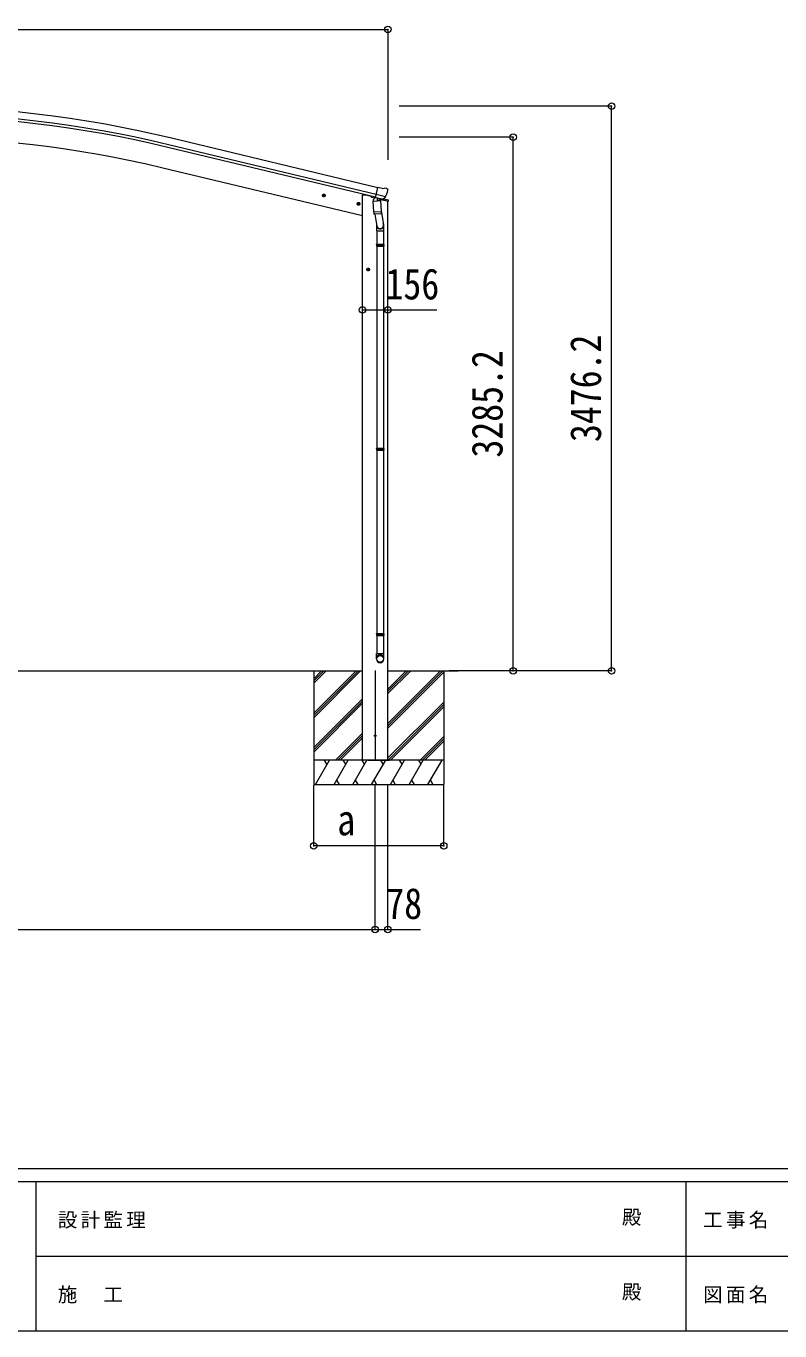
# Model space of a CAD drawing. Units: millimetres at full size, sheet at 1:40. Extents: x -11181 to 11305, y -7804 to 7716.
# Drawn here: x -4596 to 41, y -7804 to 230 of the extents above; entities that cross this region are included whole.
import ezdxf
from ezdxf.enums import TextEntityAlignment as Align

# ---------------------------------------------------------------- set-up
doc = ezdxf.new("R2010")
doc.units = ezdxf.units.MM
doc.header["$LTSCALE"] = 40
doc.header["$PDMODE"] = 32
doc.header["$PDSIZE"] = 40
for name, color, linetype, lineweight in [('0-0_0', 7, 'Continuous', 9), ('0-1_本体', 4, 'Continuous', 9), ('0-2_部品', 7, 'Continuous', 9), ('0-8_PARTS2', 2, 'Continuous', 9), ('0-A_寸法', 6, 'Continuous', 9), ('F-0_240', 7, 'Continuous', 9)]:
    doc.layers.add(name, color=color, linetype=linetype, lineweight=lineweight)
doc.styles.add('ＭＳ ゴシック', font='')
doc.styles.get('ＭＳ ゴシック').set_extended_font_data('MS Gothic')

msp = doc.modelspace()

# ---------------------------------------------------------------- linework, layer by layer
at = {"layer": '0-0_0'}
for p, q in [((-8196.81, -3739.41), (-2526.66, -3739.41)), ((-2826.94, -3788.01), (-2778.34, -3739.41)), ((-2826.94, -3802.15), (-2764.2, -3739.41)), ((-2826.94, -3816.3), (-2750.06, -3739.41)), ((-2826.94, -4028.43), (-2537.93, -3739.41)), ((-2826.94, -4014.28), (-2552.07, -3739.41)), ((-2826.94, -4000.14), (-2566.21, -3739.41)), ((-2826.94, -3739.41), (-2826.94, -4439.41)), ((-2370.16, -3851.73), (-2257.84, -3739.41)), ((-2370.16, -3865.87), (-2243.7, -3739.41)), ((-2370.16, -3880.01), (-2229.56, -3739.41)), ((-2370.16, -4078), (-2031.57, -3739.41)), ((-2370.16, -4063.86), (-2045.71, -3739.41)), ((-2370.16, -3739.41), (-1938.78, -3739.41)), ((-2370.16, -4092.14), (-2026.94, -3748.93)), ((-2026.94, -3739.41), (-2026.94, -4439.41)), ((-2826.94, -4212.27), (-2526.16, -3911.49)), ((-2826.94, -4226.42), (-2526.16, -3925.64)), ((-2370.16, -4275.99), (-2026.94, -3932.78)), ((-2826.94, -4240.56), (-2526.16, -3939.78)), ((-2369.44, -4289.41), (-2026.94, -3946.92)), ((-2355.3, -4289.41), (-2026.94, -3961.06)), ((-2691.95, -4289.41), (-2526.16, -4123.63)), ((-2677.81, -4289.41), (-2526.16, -4137.77)), ((-2663.66, -4289.41), (-2526.16, -4151.91)), ((-2171.45, -4289.41), (-2026.94, -4144.91)), ((-2157.31, -4289.41), (-2026.94, -4159.05)), ((-2143.16, -4289.41), (-2026.94, -4173.19)), ((-2026.94, -4289.41), (-2826.94, -4289.41)), ((-2816.65, -4439.41), (-2730.05, -4289.41)), ((-2745.05, -4315.4), (-2760.05, -4289.41)), ((-2701.18, -4439.41), (-2614.58, -4289.41)), ((-2629.58, -4315.4), (-2644.58, -4289.41)), ((-2585.71, -4439.41), (-2499.11, -4289.41)), ((-2514.11, -4315.4), (-2529.11, -4289.41)), ((-2493.94, -4289.41), (-2359.94, -4289.41)), ((-2470.24, -4439.41), (-2383.64, -4289.41)), ((-2398.64, -4315.4), (-2413.64, -4289.41)), ((-2354.77, -4439.41), (-2268.17, -4289.41)), ((-2283.17, -4315.4), (-2298.17, -4289.41)), ((-2239.3, -4439.41), (-2152.7, -4289.41)), ((-2182.7, -4289.41), (-2167.7, -4315.4)), ((-2123.83, -4439.41), (-2037.23, -4289.41)), ((-2686.18, -4413.44), (-2671.18, -4439.41)), ((-2570.71, -4413.43), (-2555.71, -4439.41)), ((-2455.24, -4413.43), (-2440.24, -4439.41)), ((-2339.77, -4413.44), (-2324.77, -4439.41)), ((-2224.3, -4413.44), (-2209.3, -4439.41)), ((-2108.83, -4413.44), (-2093.83, -4439.41)), ((-2826.94, -4439.41), (-2026.94, -4439.41))]:
    msp.add_line(p, q, dxfattribs=at)
at = {"layer": '0-1_本体'}
for p, q in [((-2431.85, -765.69), (-3710.94, -458.61)), ((-2445.85, -824.03), (-3724.95, -516.95)), ((-2441.92, -807.67), (-3721.02, -500.58)), ((-2526.41, -939.41), (-3755.53, -644.33)), ((-2526.41, -939.41), (-3755.53, -644.33)), ((-2526.41, -810.03), (-2506.41, -810.03)), ((-2526.41, -4289.41), (-2526.41, -810.03)), ((-2506.41, -810.03), (-2472.9, -818.08)), ((-2370.91, -4289.41), (-2370.91, -849.24))]:
    msp.add_line(p, q, dxfattribs=at)
for radius in [7073, 7029.83, 7013, 6882, 6882]:
    msp.add_arc((-5362.1, -7336.18), radius, 76.5, 103.5, dxfattribs=at)
at = {"layer": '0-2_部品'}
for p, q in [((-2405.51, -770.28), (-2431.44, -764.06)), ((-2405.51, -770.28), (-2392.25, -767.58)), ((-2377.77, -770.77), (-2390.95, -767.61)), ((-2374.67, -773.02), (-2370.81, -779.32)), ((-2370.45, -781.6), (-2370.73, -782.75)), ((-2774.57, -810.93), (-2755.13, -815.6)), ((-2766.98, -806.07), (-2772.15, -811.51)), ((-2767.19, -822.99), (-2762.52, -803.54)), ((-2759.68, -807.82), (-2766.98, -806.07)), ((-2762.72, -820.46), (-2757.55, -815.01)), ((-2757.55, -815.01), (-2759.68, -807.82)), ((-2560.65, -862.29), (-2541.21, -866.95)), ((-2553.06, -857.42), (-2558.23, -862.87)), ((-2553.26, -874.34), (-2548.6, -854.9)), ((-2545.76, -859.18), (-2553.06, -857.42)), ((-2548.8, -871.82), (-2543.63, -866.37)), ((-2543.63, -866.37), (-2545.76, -859.18)), ((-2472.89, -817.54), (-2472.89, -820.69)), ((-2450.85, -829.93), (-2469.05, -825.55)), ((-2461.58, -847.46), (-2415.89, -844.26)), ((-2456.91, -914.29), (-2461.58, -847.46)), ((-2447.16, -825.69), (-2460.48, -841.01)), ((-2460.48, -841.01), (-2460.03, -847.35)), ((-2446.22, -825.62), (-2447.16, -825.69)), ((-2443.14, -828.1), (-2444.67, -827.73)), ((-2406.43, -836.91), (-2443.14, -828.1)), ((-2384.51, -821.9), (-2442.01, -808.1)), ((-2437.19, -829.92), (-2436.16, -844.53)), ((-2408.97, -838.92), (-2434.79, -845.35)), ((-2417.67, -841.08), (-2417.44, -844.37)), ((-2415.89, -844.26), (-2411.22, -911.1)), ((-2404.07, -837.38), (-2411.59, -835.58)), ((-2368.33, -849.74), (-2411.14, -839.46)), ((-2408.27, -837.14), (-2408.22, -837.88)), ((-2404.9, -837.27), (-2406.43, -836.91)), ((-2401.36, -836.81), (-2384.98, -822.32)), ((-2397.57, -833.46), (-2370.63, -839.93)), ((-2368.33, -842.84), (-2368.33, -849.74)), ((-2456.91, -914.29), (-2411.22, -911.1)), ((-2456.89, -914.29), (-2456.01, -926.99)), ((-2412.2, -925.7), (-2453.9, -928.62)), ((-2450.36, -928.37), (-2437.74, -1003.17)), ((-2411.58, -905.98), (-2397.04, -993.85)), ((-2410.36, -923.57), (-2411.23, -911.1)), ((-2410.75, -924.92), (-2410.75, -924.92)), ((-2440.89, -996.35), (-2440.89, -1031.01)), ((-2440.89, -1031.01), (-2394.89, -1031.01)), ((-2438.89, -1031.01), (-2438.89, -1113.67)), ((-2396.89, -1031.01), (-2396.89, -1113.67)), ((-2394.89, -1031.01), (-2394.89, -996.66)), ((-2440.89, -1115.67), (-2439.89, -1113.67)), ((-2440.89, -1115.67), (-2394.89, -1115.67)), ((-2440.89, -1115.67), (-2440.89, -1123.67)), ((-2440.89, -1123.67), (-2394.89, -1123.67)), ((-2440.89, -1123.67), (-2439.89, -1125.67)), ((-2439.89, -1113.67), (-2395.89, -1113.67)), ((-2394.89, -1115.67), (-2395.89, -1113.67)), ((-2439.89, -1125.67), (-2395.89, -1125.67)), ((-2438.89, -1125.67), (-2438.89, -2369.85)), ((-2396.89, -1125.67), (-2396.89, -2369.85)), ((-2502.4, -1269.53), (-2482.4, -1269.53)), ((-2496.15, -1263.03), (-2499.9, -1269.53)), ((-2488.64, -1263.03), (-2496.15, -1263.03)), ((-2492.4, -1279.53), (-2492.4, -1259.53)), ((-2484.89, -1269.53), (-2488.64, -1263.03)), ((-2488.64, -1276.03), (-2484.89, -1269.53)), ((-2440.89, -2371.85), (-2439.89, -2369.85)), ((-2440.89, -2371.85), (-2440.89, -2379.85)), ((-2440.89, -2371.85), (-2394.89, -2371.85)), ((-2440.89, -2379.85), (-2439.89, -2381.85)), ((-2440.89, -2379.85), (-2394.89, -2379.85)), ((-2439.89, -2369.85), (-2395.89, -2369.85)), ((-2439.89, -2381.85), (-2395.89, -2381.85)), ((-2438.89, -2381.85), (-2438.89, -3510.04)), ((-2396.89, -2381.85), (-2396.89, -3510.04)), ((-2394.89, -2371.85), (-2395.89, -2369.85)), ((-2394.89, -2379.85), (-2395.89, -2381.85)), ((-2394.89, -2371.85), (-2394.89, -2379.85)), ((-2440.89, -3512.04), (-2439.89, -3510.04)), ((-2440.89, -3512.04), (-2440.89, -3520.04)), ((-2440.89, -3512.04), (-2394.89, -3512.04)), ((-2440.89, -3520.04), (-2439.89, -3522.04)), ((-2440.89, -3520.04), (-2394.89, -3520.04)), ((-2439.89, -3510.04), (-2395.89, -3510.04)), ((-2439.89, -3522.04), (-2395.89, -3522.04)), ((-2438.89, -3522.04), (-2438.89, -3632.04)), ((-2396.89, -3522.04), (-2396.89, -3632.04)), ((-2394.89, -3512.04), (-2395.89, -3510.04)), ((-2394.89, -3520.04), (-2395.89, -3522.04)), ((-2394.89, -3512.04), (-2394.89, -3520.04)), ((-2440.89, -3632.04), (-2394.89, -3632.04)), ((-2440.89, -3666.18), (-2440.89, -3632.04)), ((-2394.89, -3666.18), (-2394.89, -3632.04))]:
    msp.add_line(p, q, dxfattribs=at)
for points in [[(-2436.87, -829.51), (-2446.59, -827.17), (-2431.44, -764.06)], [(-2772.15, -811.51), (-2770.02, -818.71), (-2762.72, -820.46)], [(-2558.23, -862.87), (-2556.1, -870.06), (-2548.8, -871.82)], [(-2436.87, -829.51), (-2436.63, -829.66), (-2411.87, -835.6), (-2411.59, -835.58)], [(-2384.24, -821.33), (-2384.82, -822.17), (-2384.98, -822.32)], [(-2394.89, -1115.67), (-2394.89, -1123.67), (-2395.89, -1125.67)], [(-2499.9, -1269.53), (-2496.15, -1276.03), (-2488.64, -1276.03)]]:
    msp.add_lwpolyline(points, dxfattribs=at)
for centre, radius in [((-2764.85, -813.26), 8.5), ((-2764.85, -813.26), 7.7), ((-2764.85, -813.26), 6.5), ((-2550.93, -864.62), 8.5), ((-2550.93, -864.62), 7.7), ((-2550.93, -864.62), 6.5), ((-2492.4, -1269.53), 8.5), ((-2492.4, -1269.53), 7.7), ((-2492.4, -1269.53), 6.5)]:
    msp.add_circle(centre, radius, dxfattribs=at)
at = {"layer": '0-2_部品', "color": 4}
msp.add_circle((-2448.66, -4139.41), 4.5, dxfattribs=at)
at = {"layer": '0-2_部品'}
for centre, radius, start, end in [((-2391.65, -770.52), 3, 76.5, 101.5), ((-2567.53, -735.5), 202.4, 334.90875, 346.5), ((-2378.93, -775.63), 5, 31.5, 76.5), ((-2467.89, -820.69), 5, 180, 256.5), ((-2444.55, -827.24), 0.5, 221.23754, 256.5), ((-2437.78, -830), 0.604, 7.79405, 79.40158), ((-2435.14, -844.38), 1.03, 188.03431, 289.96103), ((-2409.22, -837.95), 1, 284, 4), ((-2407.77, -837.1), 0.5, 76.5, 184), ((-2404.79, -836.79), 0.5, 256.5, 291.76246), ((-2371.33, -842.84), 3, 0, 76.5), ((-2454.04, -926.62), 2, 190.53157, 274), ((-2412.34, -923.71), 2, 274, 322.59038), ((-2412.3, -923.74), 1.95, 322.52234, 4.95983), ((-2424.89, -996.66), 30, 0, 2.54858)]:
    msp.add_arc(centre, radius, start, end, dxfattribs=at)
for centre, major_axis, ratio, start_param, end_param in [((-2373.37, -780.88), (1.57, -2.57), 0.99628, 0.7835347, 1.5707963), ((-2403.37, -834.46), (0.73, -2.92), 0.997631, 5.8041905, 5.8929484), ((-2403.4, -834.33), (-2.63, 3.16), 0.650902, 2.1145521, 2.1873627), ((-2403.35, -834.56), (0.73, -2.92), 0.997631, 5.965759, 6.7621801), ((-2417.89, -996.35), (-23, 0), 0.996195, 6.0000678, 10.0103449), ((-2417.89, -996.35), (-21, 0), 0.996195, 0.3319459, 3.3482706), ((-2417.89, -3664.44), (23, 0), 0.996195, 6.2831853, 9.424778), ((-2417.89, -3666.18), (23, 0), 0.996195, 6.2831853, 9.424778), ((-2417.89, -3666.18), (0, -23.43), 0.981806, 4.712389, 7.8539816)]:
    msp.add_ellipse(centre, major_axis=major_axis, ratio=ratio, start_param=start_param, end_param=end_param, dxfattribs=at)
msp.add_ellipse((-2417.89, -3666.18), major_axis=(-21, 0), ratio=0.996195, dxfattribs=at)
at = {"layer": '0-8_PARTS2', "color": 6}
msp.add_line((-8353.31, 209.59), (-2370.29, 209.59), dxfattribs=at)
at = {"layer": '0-8_PARTS2'}
msp.add_line((-2448.66, -3736.92), (-2448.66, -4291.91), dxfattribs=at)
at = {"layer": '0-A_寸法'}
for p, q in [((-2370.29, 209.59), (-2370.29, -592.75)), ((-993.71, -263.18), (-2300.14, -263.18)), ((-993.71, -3739.41), (-993.71, -263.18)), ((-1599.69, -454.18), (-2300.14, -454.18)), ((-1599.69, -3739.41), (-1599.69, -454.18)), ((-2526.16, -1518.17), (-2370.16, -1518.17)), ((-2370.16, -1518.17), (-2070.16, -1518.17)), ((-1599.69, -3739.41), (-1993.93, -3739.41)), ((-993.71, -3739.41), (-1599.69, -3739.41)), ((-2448.16, -5332.3), (-2448.16, -4442.91)), ((-2370.16, -5332.3), (-2370.16, -4442.91)), ((-2026.94, -4817.32), (-2026.94, -4442.91)), ((-8275.55, -5332.3), (-2448.16, -5332.3)), ((-2448.16, -5332.3), (-2370.16, -5332.3)), ((-2370.16, -5332.3), (-2170.16, -5332.3))]:
    msp.add_line(p, q, dxfattribs=at)
msp.add_lwpolyline([(-2026.94, -4817.32), (-2826.94, -4817.32), (-2826.94, -4442.91)], dxfattribs=at)
for p in [(-2370.29, 209.59), (-993.71, -263.18), (-1599.69, -454.18), (-2526.16, -1518.17), (-2370.16, -1518.17), (-1599.69, -3739.41), (-993.71, -3739.41), (-2826.94, -4817.32), (-2026.94, -4817.32), (-2448.16, -5332.3), (-2370.16, -5332.3)]:
    msp.add_point(p, dxfattribs=at)
at = {"layer": 'F-0_240', "color": 5}
for p, q in [((-11180.61, -6803.54), (10739.39, -6803.54)), ((-11180.61, -6883.54), (7183.72, -6883.54)), ((-4536.28, -6883.54), (-4536.28, -7803.54)), ((-536.28, -6883.54), (-536.28, -7803.54)), ((-4536.28, -7343.54), (3663.72, -7343.54)), ((-11180.61, -7803.54), (10739.39, -7803.54))]:
    msp.add_line(p, q, dxfattribs=at)

# ---------------------------------------------------------------- texts
at = {"layer": '0-A_寸法', "color": 7, "style": 'ＭＳ ゴシック', "width": 0.85}
for s, p in [('156', (-2385.16, -1510.17)), ('a', (-2681.94, -4809.32)), ('78', (-2380.16, -5324.3))]:
    msp.add_text(s, height=190.6, dxfattribs=at).set_placement(p, align=Align.BOTTOM_LEFT)
for s, p in [('3476.2', (-1001.71, -2331.3)), ('3285.2', (-1607.69, -2426.8))]:
    msp.add_text(s, height=190.6, rotation=90, dxfattribs=at).set_placement(p, align=Align.BOTTOM_LEFT)
at = {"layer": 'F-0_240', "style": 'ＭＳ ゴシック'}
for p in [(-930.57, -7173.54), (-930.57, -7633.54)]:
    msp.add_text('殿', height=87.98, dxfattribs=at).set_placement(p, align=Align.BOTTOM_LEFT)
at = {"layer": 'F-0_240', "char_height": 87.98, "attachment_point": 7, "style": 'ＭＳ ゴシック'}
for s, insert in [('\\T1.17;設計監理', (-4401.18, -7173.54)), ('\\T1.17;工事名', (-430.81, -7173.54)), ('\\T1.17;施\u3000工', (-4401.18, -7633.54)), ('\\T1.17;図面名', (-430.81, -7633.54))]:
    msp.add_mtext(s, dxfattribs=dict(at, insert=insert))

doc.saveas('drawing.dxf')
